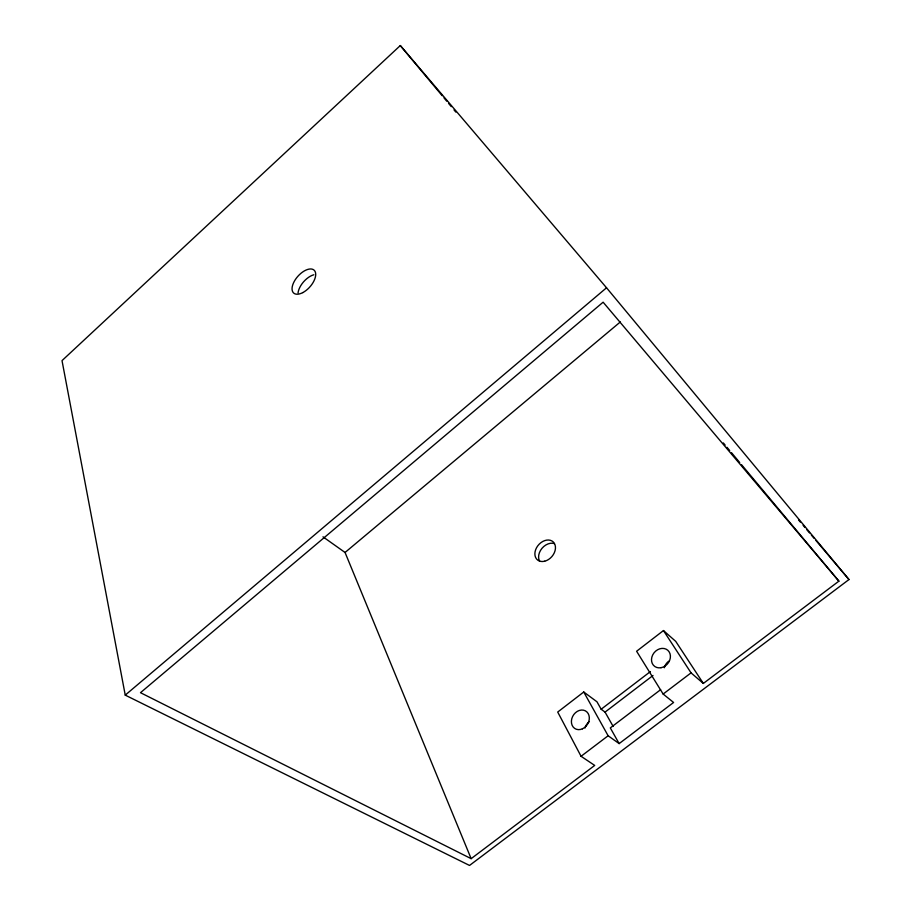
<?xml version="1.0" encoding="UTF-8"?>
<svg xmlns="http://www.w3.org/2000/svg" width="911" height="911" viewBox="0 0 911 911"><rect width="100%" height="100%" fill="white"/><g stroke="black" fill="none" stroke-linecap="round" stroke-linejoin="round"><path stroke-width="1.37" d="M400.305 45.55L62.016 360.619L125.24 695.127L469.529 865.45L848.984 579.544L606.532 287.785L400.305 45.55L442.188 95.723M125.24 695.127L606.532 287.785M613.149 726.431L605.052 712.106L601.158 709.236L596.956 701.777L583.746 691.996L557.714 712.049L581.059 756.289L594.701 765.422L471.146 858.663L345.053 552.476L620.334 321.947M741.531 464.701L838.894 581.15L703.338 683.444L675.734 641.378L663.459 630.56L636.607 651.251L663.14 694.045L673.593 702.483L619.138 743.604L608.127 735.758L583.746 691.996M601.158 709.236L650.397 671.578M605.052 712.106L653.005 675.495M660.646 689.673L610.313 727.912L619.138 743.604M581.059 756.289L608.127 735.758M663.14 694.045L691.05 672.876L703.338 683.444M471.146 858.663L140.488 692.69L603.116 302.19L838.894 581.15M322.995 536.83L345.053 552.476M798.526 519.919L800.359 522.083M803.115 525.34L804.948 527.503M806.782 529.678L809.537 532.924M811.371 535.099L814.127 538.344M815.96 540.519L848.984 579.544M444.01 97.91L446.732 101.178M448.554 103.364L451.287 106.633M454.02 109.912L455.842 112.087M723.334 442.928L725.156 445.103M726.978 447.278L729.7 450.546M731.522 452.721L739.709 462.526M663.459 630.56L691.05 672.876M585.056 727.969A10.169 8.381 -58.8 0 1 589.36 721.546M664.335 667.752A10.26 8.7 -49.8 0 1 668.64 661.261M298.045 292.921A15.259 8.051 -48.3 0 1 313.839 274.758M539.665 561.244A11.923 8.882 -49.3 0 1 542.011 548.297A11.923 8.882 -49.3 0 1 554.435 543.616M544.676 561.21A11.968 8.871 -49.3 0 0 554.343 543.309A11.968 8.871 -49.3 0 0 536.522 547.773A11.968 8.871 -49.3 0 0 544.676 561.21M661.033 667.706A10.408 8.723 -49.8 0 0 669.118 651.809A10.408 8.723 -49.8 0 0 652.731 654.85A10.408 8.723 -49.8 0 0 661.033 667.706M582.402 728.834A10.306 8.404 -58.3 0 0 586.9 711.935A10.306 8.404 -58.3 0 0 571.778 718.733A10.306 8.404 -58.3 0 0 582.402 728.834M302.816 292.59A15.328 8.005 -48.3 0 0 314.625 270.726A15.328 8.005 -48.3 0 0 294.219 281.476A15.328 8.005 -48.3 0 0 302.816 292.59"/></g></svg>
